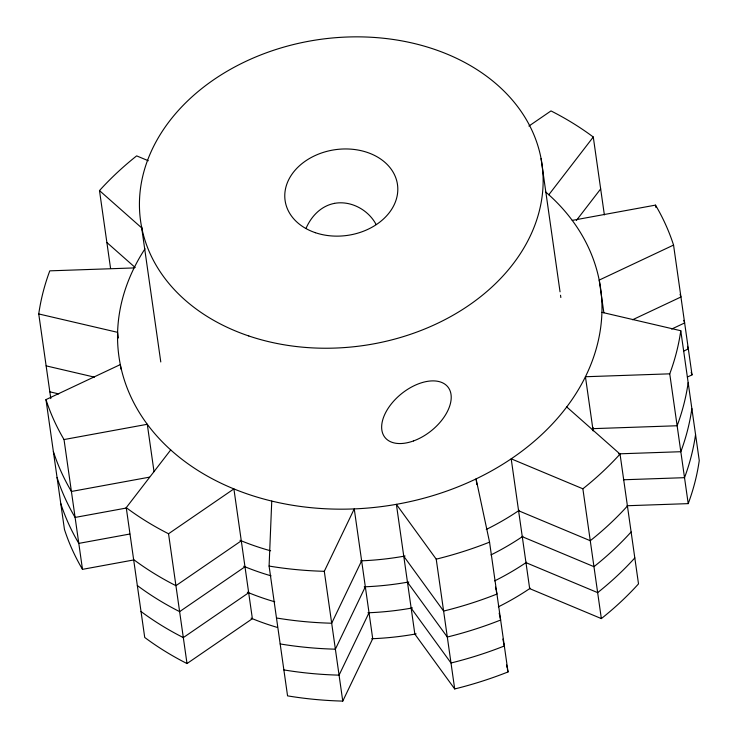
<?xml version="1.0" encoding="UTF-8"?>
<svg xmlns="http://www.w3.org/2000/svg" width="738" height="738" viewBox="0 0 738 738"><rect width="100%" height="100%" fill="white"/><g stroke="black" fill="none" stroke-linecap="round" stroke-linejoin="round"><path stroke-width="1.11" d="M342.764 701.1L324.296 571.304L354.249 508.897L372.718 638.693L342.764 701.1A324.323 247.35 -8.1 0 1 287.562 695.86L269.093 566.064L271.75 501.074M306.141 228.107C310.264 218.706 317.248 210.201 326.703 205.856A33.062 31.669 -45.8 0 1 334.563 203.356M361.638 560.815L331.685 623.223A324.323 247.35 -8.1 0 1 276.482 617.983M365.328 586.775L335.375 649.182A324.323 247.35 -8.1 0 1 280.172 643.942M369.028 612.734L339.074 675.141A324.333 247.359 -8.1 0 1 283.853 669.91M187.009 663.554L168.541 533.759L233.9 488.907L252.378 618.702L187.009 663.554A324.323 247.35 -8.1 0 1 144.722 637.457L126.244 507.661L170.709 449.922M548.823 194.749L593.278 137.01A324.323 247.35 -8.1 0 0 550.991 110.921L528.925 126.06M576.35 220.505L600.667 188.928M241.289 540.825L175.93 585.677A324.323 247.35 -8.1 0 1 133.633 559.579M244.988 566.784L179.62 611.636A324.323 247.35 -8.1 0 1 137.333 585.538M248.678 592.743L183.319 637.595A324.333 247.359 -8.1 0 1 141.013 611.507M133.495 559.994L82.49 569.349A324.323 247.35 -8.1 0 1 64.446 529.404L45.977 399.609L120.322 364.59L120.958 369.101M572.245 220.385L655.51 205.118A324.323 247.35 -8.1 0 1 673.554 245.071L599.21 280.089L603.869 312.82M632.614 319.748L680.943 296.99A324.323 247.35 -8.1 0 0 680.085 294.407M671.626 329.074L684.633 322.949A324.323 247.35 -8.1 0 0 683.785 320.366M683.683 351.094L688.333 348.908A324.333 247.359 -8.1 0 0 687.475 346.325M687.382 377.053L692.023 374.867L673.554 245.071M45.977 399.609A324.323 247.35 -8.1 0 0 64.022 439.553L147.286 424.285L154.03 471.693M149.473 477.154L71.411 491.471A324.323 247.35 -8.1 0 1 53.367 451.527M126.106 508.076L75.101 517.43A324.323 247.35 -8.1 0 1 57.057 477.486M129.796 534.035L78.8 543.389A324.333 247.359 -8.1 0 1 60.737 503.445M334.563 203.347C351.039 200.367 368.446 209.943 376.131 224.546M134.095 267.931L49.787 270.846A324.323 247.35 -8.1 0 0 38.745 313.945L50.793 398.603M601.931 312.331L680.777 330.725A324.323 247.35 -8.1 0 1 669.744 373.834L585.437 376.74L593.149 430.918M592.826 428.658L677.133 425.752A324.323 247.35 -8.1 0 0 688.167 382.644M618.647 453.852L680.823 451.711A324.323 247.35 -8.1 0 0 691.866 408.603M623.398 479.774L684.523 477.67A324.333 247.359 -8.1 0 0 695.556 434.562M627.097 505.733L688.213 503.63A324.323 247.35 -8.1 0 0 699.255 460.521L680.777 330.725M38.745 313.945L117.6 332.34L118.403 337.986M46.134 365.863L94.436 377.136M49.833 391.823L58.699 393.898M148.301 160.746L136.65 155.875A324.323 247.35 -8.1 0 0 99.492 190.588L110.571 268.466M601.35 618.592L582.872 488.796L511.194 458.824L529.672 588.62L601.35 618.592A324.323 247.35 -8.1 0 0 638.508 583.878L620.04 454.082L566.729 406.952M518.583 510.742L590.262 540.714A324.323 247.35 -8.1 0 0 627.429 506M522.283 536.701L593.961 566.673A324.323 247.35 -8.1 0 0 631.119 531.96M525.973 562.66L597.651 592.632A324.333 247.359 -8.1 0 0 634.809 557.928M99.492 190.588L141.973 228.153M106.881 242.507L135.202 267.543M454.7 688.951L436.223 559.155L396.38 504.331L414.857 634.126L454.7 688.951A324.323 247.35 -8.1 0 0 508.03 671.94L489.552 542.144L476.065 478.897L476.868 484.543M403.769 556.249L443.612 611.073A324.323 247.35 -8.1 0 0 496.942 594.062L496.314 591.101M407.468 582.208L447.311 637.032A324.323 247.35 -8.1 0 0 500.641 620.021L500.004 617.06M411.158 608.167L451.001 662.992A324.333 247.359 -8.1 0 0 504.331 645.981L503.703 643.019M495.466 587.144L496.102 590.105M499.165 613.103L499.792 616.064M502.855 639.062L503.491 642.023M506.554 665.021L507.181 667.982M507.393 668.979L508.03 671.94M655.51 205.118L655.824 207.378M669.744 373.834L688.213 503.63M593.278 137.01L604.367 214.887M541.074 158.615L560.041 291.824M560.52 295.246L560.843 297.515M141.502 226.465L160.783 361.961M64.022 439.553L82.49 569.349M691.174 372.284A324.323 247.35 -8.1 0 1 692.023 374.867M530.308 588.186A243.236 185.515 -8.1 0 1 498.353 606.839M416.167 633.887A243.236 185.515 -8.1 0 1 371.62 638.739M277.35 627.429A243.236 185.515 -8.1 0 1 251.068 618.167M522.919 536.268A243.236 185.515 -8.1 0 1 490.964 554.921M408.778 581.968A243.236 185.515 -8.1 0 1 364.231 586.821M271.049 575.834A243.236 185.515 -8.1 0 1 243.678 566.249M526.609 562.227A243.236 185.515 -8.1 0 1 494.654 580.88M412.477 607.928A243.236 185.515 -8.1 0 1 367.93 612.78M274.748 601.793A243.236 185.515 -8.1 0 1 247.368 592.208M593.287 427.708A243.236 185.515 -8.1 0 1 592.328 429.654M519.22 510.309A243.236 185.515 -8.1 0 1 486.259 529.46M405.088 556.009A243.236 185.515 -8.1 0 1 360.541 560.862M270.634 550.797A243.236 185.515 -8.1 0 1 239.979 540.29M545.483 191.815A243.236 185.515 -8.1 0 1 538.187 437.828A243.236 185.515 -8.1 0 1 220.634 483.021A243.236 185.515 -8.1 0 1 145.008 248.807M620.04 454.082A324.323 247.35 -8.1 0 1 582.872 488.796M489.552 542.144A324.323 247.35 -8.1 0 1 436.223 559.155M324.296 571.304A324.323 247.35 -8.1 0 1 269.093 566.064M168.541 533.759A324.323 247.35 -8.1 0 1 126.244 507.661M248.78 335.965A202.701 154.593 -8.1 0 0 542.919 173.301A202.701 154.593 -8.1 0 0 232.175 68.357A202.701 154.593 -8.1 0 0 248.78 335.965M315.384 232.701A56.752 43.284 -8.1 0 0 397.745 187.157A56.752 43.284 -8.1 0 0 310.735 157.775A56.752 43.284 -8.1 0 0 315.384 232.701M413.474 440.946A40.341 23.764 -38.8 0 0 447.911 386.989A40.341 23.764 -38.8 0 0 387.893 408.704A40.341 23.764 -38.8 0 0 413.474 440.946"/></g></svg>
